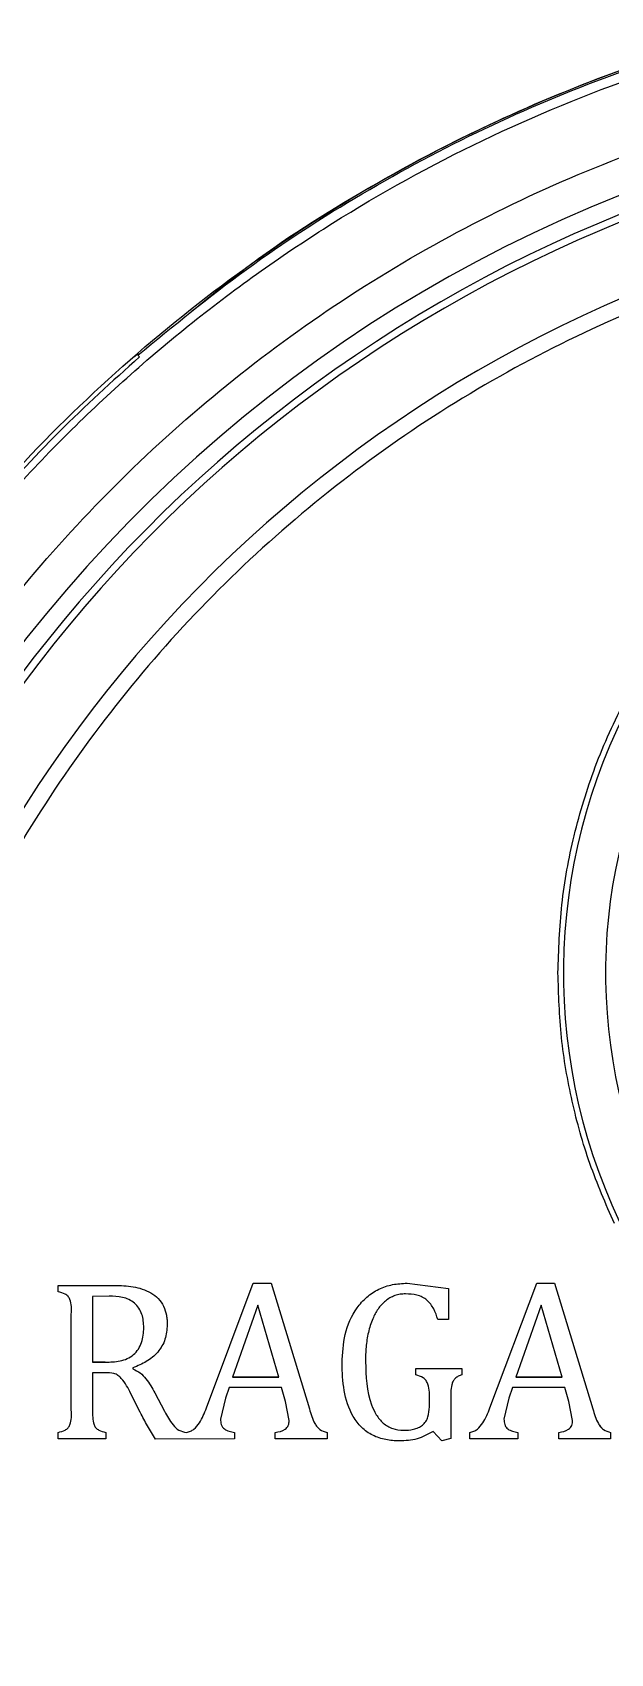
# Model space of a CAD drawing. Header units: millimetres. Extents: x 2016 to 4452, y 736 to 2459.
# Drawn here: x 2653.6 to 2690.8, y 2214.3 to 2318.7 of the extents above; entities that cross this region are included whole.
import ezdxf

# ---------------------------------------------------------------- set-up
doc = ezdxf.new("R2010")
doc.units = ezdxf.units.MM

msp = doc.modelspace()

# ---------------------------------------------------------------- linework, layer by layer
at = {"color": 7, "linetype": 'Continuous', "lineweight": 25}
for p, q in [((2660.12, 2297.771), (2660.424, 2298.011)), ((2660.379, 2297.877), (2660.491, 2297.766)), ((2655.254, 2237.594), (2655.254, 2238.005)), ((2655.254, 2238.005), (2658.866, 2238.005)), ((2655.254, 2238.005), (2658.866, 2238.005)), ((2655.254, 2238.005), (2655.254, 2238.005)), ((2658.866, 2238.005), (2658.866, 2238.005)), ((2664.798, 2230.112), (2667.816, 2238.143)), ((2664.798, 2230.112), (2667.816, 2238.143)), ((2667.816, 2238.143), (2668.961, 2238.143)), ((2667.816, 2238.143), (2667.816, 2238.143)), ((2667.816, 2238.143), (2668.961, 2238.143)), ((2668.961, 2238.143), (2671.422, 2230.054)), ((2668.961, 2238.143), (2668.961, 2238.143)), ((2668.961, 2238.143), (2671.422, 2230.054)), ((2677.71, 2238.143), (2680.385, 2237.802)), ((2677.71, 2238.143), (2677.71, 2238.143)), ((2680.385, 2237.802), (2680.385, 2235.81)), ((2680.385, 2237.802), (2680.385, 2237.802)), ((2683.046, 2230.112), (2686.064, 2238.143)), ((2683.046, 2230.112), (2686.064, 2238.143)), ((2686.064, 2238.143), (2687.209, 2238.143)), ((2686.064, 2238.143), (2686.064, 2238.143)), ((2686.064, 2238.143), (2687.209, 2238.143)), ((2687.209, 2238.143), (2689.67, 2230.054)), ((2687.209, 2238.143), (2687.209, 2238.143)), ((2687.209, 2238.143), (2689.67, 2230.054)), ((2658.53, 2237.319), (2657.473, 2237.292)), ((2657.473, 2237.292), (2657.473, 2233.066)), ((2668.099, 2236.724), (2666.468, 2232.106)), ((2669.459, 2232.106), (2668.099, 2236.724)), ((2686.347, 2236.724), (2684.716, 2232.106)), ((2687.706, 2232.106), (2686.347, 2236.724)), ((2656.101, 2229.975), (2656.101, 2236.158)), ((2662.275, 2235.476), (2662.275, 2235.476)), ((2680.385, 2235.81), (2679.699, 2235.81)), ((2657.473, 2233.066), (2658.29, 2233.066)), ((2657.473, 2233.066), (2657.473, 2233.066)), ((2658.29, 2233.066), (2657.473, 2233.066)), ((2658.264, 2232.38), (2657.473, 2232.38)), ((2657.473, 2232.38), (2657.473, 2229.979)), ((2658.29, 2233.066), (2658.29, 2233.066)), ((2660.065, 2232.7), (2660.065, 2232.635)), ((2673.525, 2232.998), (2673.525, 2232.998)), ((2675.034, 2233.098), (2675.034, 2233.098)), ((2678.269, 2232.243), (2678.269, 2232.655)), ((2678.269, 2232.655), (2681.232, 2232.655)), ((2678.269, 2232.655), (2681.232, 2232.655)), ((2678.269, 2232.655), (2678.269, 2232.655)), ((2681.232, 2232.655), (2681.232, 2232.243)), ((2681.232, 2232.655), (2681.232, 2232.655)), ((2666.26, 2231.42), (2666.018, 2230.742)), ((2669.628, 2231.42), (2666.26, 2231.42)), ((2666.468, 2232.106), (2669.459, 2232.106)), ((2669.459, 2232.106), (2666.468, 2232.106)), ((2669.881, 2230.519), (2669.628, 2231.42)), ((2684.508, 2231.42), (2684.266, 2230.742)), ((2687.876, 2231.42), (2684.508, 2231.42)), ((2684.716, 2232.106), (2687.706, 2232.106)), ((2687.706, 2232.106), (2684.716, 2232.106)), ((2688.129, 2230.519), (2687.876, 2231.42)), ((2660.543, 2229.833), (2659.932, 2231.032)), ((2661.473, 2231.079), (2662.103, 2229.898)), ((2661.473, 2231.079), (2661.473, 2231.079)), ((2661.473, 2231.079), (2662.103, 2229.898)), ((2664.798, 2230.112), (2664.798, 2230.112)), ((2666.018, 2230.742), (2665.703, 2229.385)), ((2670.121, 2229.313), (2669.881, 2230.519)), ((2679.151, 2230.181), (2679.151, 2230.609)), ((2680.523, 2230.661), (2680.523, 2228.142)), ((2683.046, 2230.112), (2683.046, 2230.112)), ((2684.266, 2230.742), (2683.95, 2229.385)), ((2688.369, 2229.313), (2688.129, 2230.519)), ((2656.101, 2229.975), (2656.101, 2229.975)), ((2662.103, 2229.898), (2662.103, 2229.898)), ((2671.422, 2230.054), (2671.422, 2230.054)), ((2689.67, 2230.054), (2689.67, 2230.054)), ((2655.254, 2228.127), (2655.254, 2228.539)), ((2655.254, 2228.539), (2655.254, 2228.539)), ((2658.32, 2228.127), (2655.254, 2228.127)), ((2658.32, 2228.539), (2658.32, 2228.127)), ((2666.599, 2228.127), (2661.516, 2228.111)), ((2663.519, 2228.537), (2663.519, 2228.537)), ((2666.599, 2228.539), (2666.599, 2228.127)), ((2669.231, 2228.127), (2669.231, 2228.539)), ((2672.565, 2228.127), (2669.231, 2228.127)), ((2672.565, 2228.539), (2672.565, 2228.127)), ((2672.565, 2228.539), (2672.565, 2228.539)), ((2679.942, 2227.99), (2679.397, 2228.603)), ((2680.523, 2228.142), (2679.942, 2227.99)), ((2681.757, 2228.127), (2681.757, 2228.539)), ((2681.757, 2228.539), (2681.757, 2228.539)), ((2684.847, 2228.127), (2681.757, 2228.127)), ((2684.847, 2228.539), (2684.847, 2228.127)), ((2687.479, 2228.127), (2687.479, 2228.539)), ((2690.813, 2228.127), (2687.479, 2228.127)), ((2690.813, 2228.539), (2690.813, 2228.127)), ((2690.813, 2228.539), (2690.813, 2228.539))]:
    msp.add_line(p, q, dxfattribs=at)
for centre, radius, start, end in [((2725.133, 2223.127), 91.48, 295.79271, 180), ((2725.133, 2223.127), 90.341, 353.64897, 186.35103), ((2725.133, 2223.127), 89.875, 353.64897, 186.35103), ((2725.133, 2223.127), 85.319, 353.33017, 186.66983), ((2725.133, 2258.127), 37.354, 94.65071, 205.34929), ((2725.133, 2258.127), 34.646, 95.01875, 204.98125), ((2725.133, 2223.127), 91.48, 180, 290.22656)]:
    msp.add_arc(centre, radius, start, end, dxfattribs=at)
for points in [[(2627.46, 2233.917), (2627.984, 2237.569), (2629.032, 2244.872), (2632.152, 2255.515), (2636.36, 2265.758), (2641.715, 2275.459), (2648.12, 2284.498), (2655.501, 2292.76), (2663.763, 2300.142), (2672.802, 2306.546), (2682.503, 2311.902), (2692.746, 2316.11), (2703.389, 2319.229), (2710.692, 2320.277), (2714.344, 2320.801)], [(2627.662, 2240.46), (2628.349, 2243.754), (2629.722, 2250.343), (2633.042, 2259.895), (2637.246, 2269.078), (2642.382, 2277.781), (2648.371, 2285.918), (2655.159, 2293.403), (2662.672, 2300.158), (2670.834, 2306.113), (2679.559, 2311.211), (2688.761, 2315.376), (2698.327, 2318.655), (2704.921, 2320), (2708.218, 2320.672)], [(2660.379, 2297.877), (2662.676, 2299.764), (2667.269, 2303.539), (2674.77, 2308.384), (2682.641, 2312.584), (2690.87, 2316.031), (2699.364, 2318.784), (2705.192, 2319.96), (2708.105, 2320.548)], [(2631.393, 2223.128), (2631.48, 2226.196), (2631.654, 2232.331), (2633.057, 2241.445), (2635.282, 2250.383), (2638.39, 2259.058), (2642.329, 2267.388), (2647.066, 2275.291), (2652.555, 2282.692), (2658.742, 2289.519), (2665.57, 2295.707), (2672.97, 2301.195), (2680.874, 2305.933), (2689.203, 2309.871), (2697.878, 2312.979), (2706.816, 2315.204), (2715.931, 2316.607), (2722.066, 2316.781), (2725.133, 2316.868)], [(2725.133, 2307.414), (2722.171, 2307.323), (2716.245, 2307.143), (2707.456, 2305.688), (2698.863, 2303.383), (2690.562, 2300.168), (2682.645, 2296.102), (2675.2, 2291.224), (2668.31, 2285.59), (2662.051, 2279.263), (2656.493, 2272.311), (2651.697, 2264.813), (2647.717, 2256.852), (2644.599, 2248.516), (2642.37, 2239.898), (2641.078, 2231.095), (2640.654, 2222.197), (2641.163, 2216.29), (2641.417, 2213.337)], [(2660.491, 2297.766), (2658.735, 2296.189), (2655.225, 2293.037), (2652.072, 2289.526), (2650.496, 2287.771)], [(2725.133, 2129.387), (2722.066, 2129.474), (2715.931, 2129.648), (2706.816, 2131.052), (2697.878, 2133.277), (2689.203, 2136.385), (2680.874, 2140.323), (2672.97, 2145.06), (2665.57, 2150.549), (2658.742, 2156.737), (2652.555, 2163.564), (2647.066, 2170.965), (2642.329, 2178.868), (2638.39, 2187.197), (2635.282, 2195.873), (2633.057, 2204.811), (2631.654, 2213.925), (2631.48, 2220.06), (2631.393, 2223.128)]]:
    msp.add_open_spline(points, degree=3, dxfattribs=at)
for points, knots in [([(2663.826, 2300.703), (2665.094, 2301.736), (2668.834, 2304.785), (2675.561, 2308.959), (2683.734, 2313.219), (2691.963, 2316.529), (2700.099, 2319.064), (2705.55, 2320.144), (2708.218, 2320.672)], [0, 0, 0, 0, 0.0997459, 0.2940675, 0.4812543, 0.6613057, 0.8342211, 1, 1, 1, 1]), ([(2687.426, 2258.127), (2687.476, 2259.591), (2687.576, 2262.561), (2688.399, 2267.011), (2689.757, 2271.464), (2691.716, 2275.815), (2694.258, 2279.956), (2697.333, 2283.758), (2700.873, 2287.131), (2704.793, 2290), (2708.971, 2292.305), (2713.299, 2294.02), (2717.669, 2295.202), (2720.62, 2295.542), (2722.076, 2295.71)], [0, 0, 0, 0, 0.0782156, 0.1586051, 0.2410351, 0.3265101, 0.4128917, 0.5, 0.5870918, 0.6734733, 0.7589648, 0.8413784, 0.9217762, 1, 1, 1, 1]), ([(2691.057, 2241.983), (2690.501, 2243.258), (2689.389, 2245.809), (2688.281, 2249.839), (2687.557, 2253.956), (2687.47, 2256.736), (2687.426, 2258.127)], [0, 0, 0, 0, 0.2499835, 0.4999998, 0.7499835, 1, 1, 1, 1]), ([(2656.101, 2236.158), (2656.115, 2236.48), (2656.132, 2236.884), (2655.904, 2237.312), (2655.636, 2237.494), (2655.407, 2237.554), (2655.254, 2237.594)], [0, 0, 0, 0, 0.4996211, 0.6251499, 0.7494732, 1, 1, 1, 1]), ([(2658.866, 2238.005), (2659.27, 2237.992), (2660.076, 2237.965), (2661.066, 2237.668), (2661.719, 2237.177), (2662.067, 2236.669), (2662.213, 2236.18), (2662.269, 2235.779), (2662.273, 2235.577), (2662.275, 2235.476)], [0, 0, 0, 0, 0.2503213, 0.4998014, 0.6247836, 0.7496745, 0.8746984, 0.9373467, 1, 1, 1, 1]), ([(2673.525, 2232.998), (2673.56, 2233.621), (2673.629, 2234.865), (2674.26, 2236.336), (2675.092, 2237.272), (2675.881, 2237.786), (2676.775, 2238.095), (2677.398, 2238.127), (2677.71, 2238.143)], [0, 0, 0, 0, 0.25015941, 0.49958066, 0.62466902, 0.74973011, 0.87480959, 1, 1, 1, 1]), ([(2673.525, 2232.998), (2673.56, 2233.621), (2673.629, 2234.865), (2674.26, 2236.336), (2675.092, 2237.272), (2675.881, 2237.786), (2676.775, 2238.095), (2677.398, 2238.127), (2677.71, 2238.143)], [0, 0, 0, 0, 0.25015941, 0.49958066, 0.62466902, 0.74973011, 0.87480959, 1, 1, 1, 1]), ([(2677.622, 2237.457), (2677.504, 2237.451), (2677.269, 2237.44), (2676.812, 2237.324), (2676.292, 2237.027), (2675.82, 2236.493), (2675.453, 2235.799), (2675.197, 2234.972), (2675.055, 2234.04), (2675.041, 2233.411), (2675.034, 2233.098)], [0, 0, 0, 0, 0.0625578, 0.1250968, 0.2497271, 0.3745435, 0.4995432, 0.6653113, 0.8335626, 1, 1, 1, 1]), ([(2679.699, 2235.81), (2679.62, 2236.039), (2679.461, 2236.496), (2679.101, 2236.998), (2678.695, 2237.269), (2678.234, 2237.431), (2677.865, 2237.447), (2677.622, 2237.457)], [0, 0, 0, 0, 0.2503493, 0.4996618, 0.6209721, 0.7499106, 1, 1, 1, 1]), ([(2660.766, 2235.279), (2660.749, 2235.571), (2660.723, 2236.009), (2660.472, 2236.539), (2660.184, 2236.872), (2659.812, 2237.106), (2659.258, 2237.293), (2658.821, 2237.309), (2658.53, 2237.319)], [0, 0, 0, 0, 0.24958677, 0.37462583, 0.49959061, 0.62471117, 0.7498825, 1, 1, 1, 1]), ([(2662.275, 2235.476), (2662.25, 2235.156), (2662.201, 2234.518), (2661.701, 2233.671), (2660.951, 2233.06), (2660.36, 2232.82), (2660.065, 2232.7)], [0, 0, 0, 0, 0.2499069, 0.4994484, 0.7494591, 1, 1, 1, 1]), ([(2658.29, 2233.066), (2658.611, 2233.07), (2659.093, 2233.075), (2659.705, 2233.272), (2660.117, 2233.527), (2660.433, 2233.894), (2660.717, 2234.474), (2660.746, 2234.957), (2660.766, 2235.279)], [0, 0, 0, 0, 0.2503, 0.3753367, 0.5003813, 0.6253296, 0.7504389, 1, 1, 1, 1]), ([(2659.932, 2231.032), (2659.755, 2231.38), (2659.535, 2231.814), (2659.115, 2232.223), (2658.752, 2232.379), (2658.459, 2232.38), (2658.264, 2232.38)], [0, 0, 0, 0, 0.5001583, 0.6250646, 0.7501102, 1, 1, 1, 1]), ([(2660.065, 2232.635), (2660.225, 2232.555), (2660.546, 2232.393), (2660.918, 2231.995), (2661.218, 2231.551), (2661.388, 2231.236), (2661.473, 2231.079)], [0, 0, 0, 0, 0.2497421, 0.4995193, 0.7496968, 1, 1, 1, 1]), ([(2677.223, 2227.99), (2677.076, 2227.993), (2676.78, 2228), (2676.196, 2228.087), (2675.486, 2228.315), (2674.754, 2228.837), (2674.039, 2229.789), (2673.589, 2231.23), (2673.547, 2232.408), (2673.525, 2232.998)], [0, 0, 0, 0, 0.06265322, 0.12530292, 0.25030366, 0.37521459, 0.50021885, 0.74968949, 1, 1, 1, 1]), ([(2675.034, 2233.098), (2675.071, 2232.147), (2675.117, 2230.957), (2675.706, 2229.666), (2676.151, 2229.111), (2676.773, 2228.734), (2677.245, 2228.695), (2677.481, 2228.676)], [0, 0, 0, 0, 0.4997947, 0.6251408, 0.7502026, 0.8750194, 1, 1, 1, 1]), ([(2679.151, 2230.609), (2679.159, 2230.962), (2679.169, 2231.402), (2678.953, 2231.883), (2678.692, 2232.124), (2678.438, 2232.195), (2678.269, 2232.243)], [0, 0, 0, 0, 0.500125, 0.6246688, 0.7500352, 1, 1, 1, 1]), ([(2681.232, 2232.243), (2681.195, 2232.23), (2681.12, 2232.204), (2680.976, 2232.138), (2680.807, 2232.03), (2680.662, 2231.836), (2680.511, 2231.381), (2680.518, 2230.981), (2680.523, 2230.661)], [0, 0, 0, 0, 0.0626257, 0.1252285, 0.2500926, 0.3748737, 0.5000878, 1, 1, 1, 1]), ([(2663.519, 2228.537), (2663.606, 2228.558), (2663.778, 2228.602), (2664.079, 2228.797), (2664.471, 2229.288), (2664.667, 2229.782), (2664.798, 2230.112)], [0, 0, 0, 0, 0.125077, 0.2502224, 0.4998872, 1, 1, 1, 1]), ([(2663.519, 2228.537), (2663.606, 2228.558), (2663.778, 2228.602), (2664.079, 2228.797), (2664.471, 2229.288), (2664.667, 2229.782), (2664.798, 2230.112)], [0, 0, 0, 0, 0.125077, 0.2502224, 0.4998872, 1, 1, 1, 1]), ([(2677.481, 2228.676), (2677.697, 2228.685), (2678.026, 2228.698), (2678.438, 2228.836), (2678.714, 2229.003), (2678.93, 2229.242), (2679.118, 2229.636), (2679.137, 2229.964), (2679.151, 2230.181)], [0, 0, 0, 0, 0.2501826, 0.3813476, 0.5003835, 0.6219047, 0.7503749, 1, 1, 1, 1]), ([(2681.757, 2228.539), (2681.844, 2228.558), (2682.019, 2228.597), (2682.321, 2228.793), (2682.717, 2229.284), (2682.914, 2229.781), (2683.046, 2230.112)], [0, 0, 0, 0, 0.1250401, 0.2502359, 0.4998742, 1, 1, 1, 1]), ([(2681.757, 2228.539), (2681.844, 2228.558), (2682.019, 2228.597), (2682.321, 2228.793), (2682.717, 2229.284), (2682.914, 2229.781), (2683.046, 2230.112)], [0, 0, 0, 0, 0.1250401, 0.2502359, 0.4998742, 1, 1, 1, 1]), ([(2655.254, 2228.539), (2655.407, 2228.579), (2655.637, 2228.639), (2655.907, 2228.818), (2656.135, 2229.247), (2656.116, 2229.652), (2656.101, 2229.975)], [0, 0, 0, 0, 0.2505117, 0.3752446, 0.5001647, 1, 1, 1, 1]), ([(2655.254, 2228.539), (2655.407, 2228.579), (2655.637, 2228.639), (2655.907, 2228.818), (2656.135, 2229.247), (2656.116, 2229.652), (2656.101, 2229.975)], [0, 0, 0, 0, 0.2505117, 0.3752446, 0.5001647, 1, 1, 1, 1]), ([(2657.473, 2229.979), (2657.466, 2229.658), (2657.459, 2229.295), (2657.606, 2228.926), (2657.701, 2228.798), (2657.934, 2228.637), (2658.165, 2228.578), (2658.32, 2228.539)], [0, 0, 0, 0, 0.49924852, 0.56209257, 0.62459054, 0.74961398, 1, 1, 1, 1]), ([(2661.516, 2228.111), (2661.339, 2228.389), (2660.985, 2228.947), (2660.69, 2229.538), (2660.543, 2229.833)], [0, 0, 0, 0, 0.4999014, 1, 1, 1, 1]), ([(2662.103, 2229.898), (2662.264, 2229.596), (2662.505, 2229.144), (2663.009, 2228.646), (2663.349, 2228.573), (2663.519, 2228.537)], [0, 0, 0, 0, 0.5005372, 0.7503463, 1, 1, 1, 1]), ([(2662.103, 2229.898), (2662.264, 2229.596), (2662.505, 2229.144), (2663.009, 2228.646), (2663.349, 2228.573), (2663.519, 2228.537)], [0, 0, 0, 0, 0.5005372, 0.7503463, 1, 1, 1, 1]), ([(2665.703, 2229.385), (2665.71, 2229.269), (2665.72, 2229.093), (2665.826, 2228.884), (2665.988, 2228.716), (2666.258, 2228.596), (2666.485, 2228.558), (2666.599, 2228.539)], [0, 0, 0, 0, 0.2495954, 0.3779288, 0.4998398, 0.7495428, 1, 1, 1, 1]), ([(2669.231, 2228.539), (2669.454, 2228.577), (2669.733, 2228.626), (2669.99, 2228.841), (2670.105, 2229.034), (2670.115, 2229.201), (2670.121, 2229.313)], [0, 0, 0, 0, 0.4994773, 0.6261796, 0.7503153, 1, 1, 1, 1]), ([(2671.422, 2230.054), (2671.517, 2229.729), (2671.637, 2229.32), (2671.913, 2228.898), (2672.157, 2228.658), (2672.401, 2228.587), (2672.565, 2228.539)], [0, 0, 0, 0, 0.5004596, 0.6283614, 0.7507034, 1, 1, 1, 1]), ([(2671.422, 2230.054), (2671.517, 2229.729), (2671.638, 2229.316), (2671.916, 2228.893), (2672.162, 2228.657), (2672.401, 2228.587), (2672.565, 2228.539)], [0, 0, 0, 0, 0.5004401, 0.6353693, 0.7507131, 1, 1, 1, 1]), ([(2683.95, 2229.385), (2683.957, 2229.269), (2683.968, 2229.093), (2684.074, 2228.884), (2684.236, 2228.716), (2684.506, 2228.596), (2684.733, 2228.558), (2684.847, 2228.539)], [0, 0, 0, 0, 0.2495954, 0.3779288, 0.4998398, 0.7495428, 1, 1, 1, 1]), ([(2687.479, 2228.539), (2687.702, 2228.577), (2687.981, 2228.626), (2688.238, 2228.841), (2688.353, 2229.034), (2688.362, 2229.201), (2688.369, 2229.313)], [0, 0, 0, 0, 0.4994773, 0.6261796, 0.7503153, 1, 1, 1, 1]), ([(2689.67, 2230.054), (2689.765, 2229.729), (2689.885, 2229.32), (2690.161, 2228.898), (2690.405, 2228.658), (2690.649, 2228.587), (2690.813, 2228.539)], [0, 0, 0, 0, 0.5004596, 0.6283614, 0.7507034, 1, 1, 1, 1]), ([(2689.67, 2230.054), (2689.765, 2229.729), (2689.886, 2229.316), (2690.164, 2228.893), (2690.409, 2228.657), (2690.649, 2228.587), (2690.813, 2228.539)], [0, 0, 0, 0, 0.5004401, 0.6353693, 0.7507131, 1, 1, 1, 1]), ([(2679.397, 2228.603), (2679.059, 2228.415), (2678.383, 2228.038), (2677.61, 2228.006), (2677.223, 2227.99)], [0, 0, 0, 0, 0.4996166, 1, 1, 1, 1])]:
    msp.add_open_spline(points, degree=3, knots=knots, dxfattribs=at)

doc.saveas('drawing.dxf')
